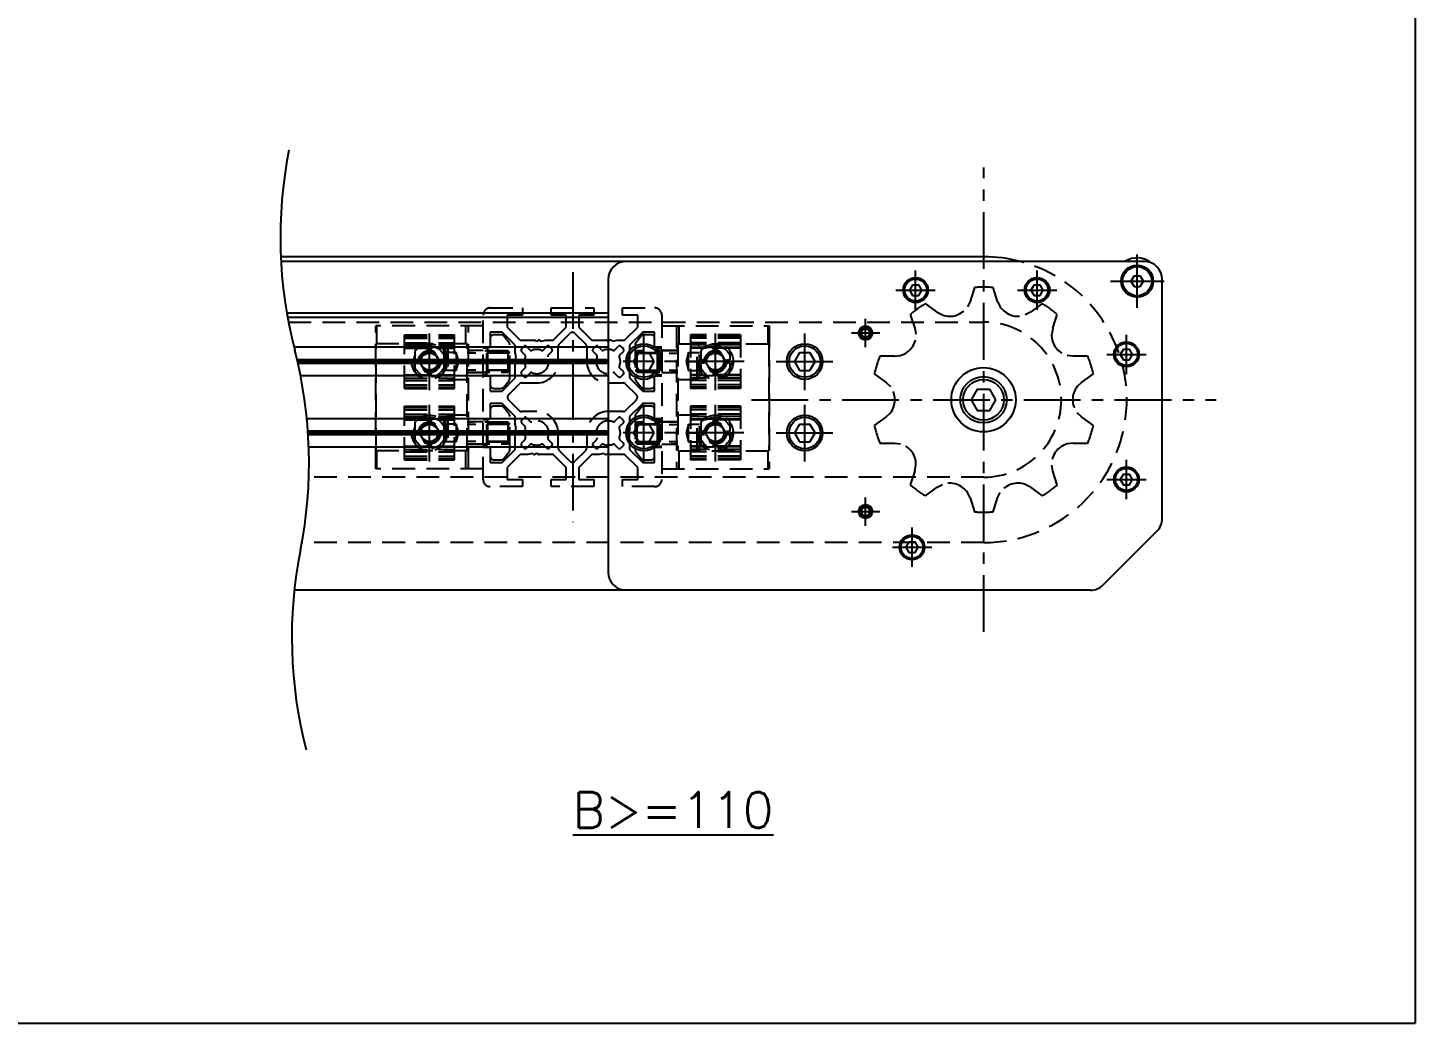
# Model space of a CAD drawing. Extents: x 0 to 4374, y -8 to 1531.
# Drawn here: x 3986 to 4374.2, y 961.9 to 1240.6 of the extents above; entities that cross this region are included whole.
import ezdxf

# ---------------------------------------------------------------- set-up
doc = ezdxf.new("R2010")
doc.units = 0
doc.header["$LTSCALE"] = 0.5
doc.linetypes.add('CENTER', pattern=[50.8, 31.75, -6.35, 6.35, -6.35])
doc.linetypes.add('DASHED', pattern=[19.05, 12.7, -6.35])
for name, color, linetype in [('MSM_CENTER', 1, 'CENTER'), ('MSM_CONTINUOUS', 7, 'CONTINUOUS'), ('MSM_DASHED', 4, 'DASHED'), ('MSM_NARROW', 5, 'CONTINUOUS'), ('MSM_PART_NUMBER', 7, 'CONTINUOUS')]:
    doc.layers.add(name, color=color, linetype=linetype)
doc.styles.get("Standard").update_dxf_attribs({"font": 'txt.shx', "height": 3, "bigfont": 'bigfont.shx'})

msp = doc.modelspace()

# ---------------------------------------------------------------- linework, layer by layer
at = {"layer": 'MSM_CENTER'}
for p, q in [((4253.49, 1071.48), (4253.49, 1201.48)), ((4296.41, 1162.16), (4296.41, 1177.16)), ((4234.41, 1161.66), (4234.41, 1172.66)), ((4268.41, 1161.66), (4268.41, 1172.66)), ((4138.49, 1172.16), (4138.49, 1102.16)), ((4288.91, 1169.66), (4303.91, 1169.66)), ((4228.91, 1167.16), (4239.91, 1167.16)), ((4262.91, 1167.16), (4273.91, 1167.16)), ((4220.41, 1151.21), (4220.41, 1159.11)), ((4098.41, 1139.16), (4098.41, 1155.16)), ((4158.41, 1139.16), (4158.41, 1155.16)), ((4178.41, 1139.16), (4178.41, 1155.16)), ((4203.41, 1139.16), (4203.41, 1155.16)), ((4216.46, 1155.16), (4224.36, 1155.16)), ((4293.41, 1143.66), (4293.41, 1154.66)), ((4287.91, 1149.16), (4298.91, 1149.16)), ((4090.41, 1147.16), (4124.18, 1147.16)), ((4186.41, 1147.16), (4152.63, 1147.16)), ((4195.41, 1147.16), (4211.41, 1147.16)), ((4098.41, 1119.16), (4098.41, 1135.16)), ((4158.41, 1119.16), (4158.41, 1135.16)), ((4178.41, 1119.16), (4178.41, 1135.16)), ((4188.49, 1136.48), (4318.49, 1136.48)), ((4203.41, 1119.16), (4203.41, 1135.16)), ((4090.44, 1127.16), (4124.21, 1127.16)), ((4186.38, 1127.16), (4152.6, 1127.16)), ((4195.41, 1127.16), (4211.41, 1127.16)), ((4293.41, 1108.66), (4293.41, 1119.66)), ((4287.91, 1114.16), (4298.91, 1114.16)), ((4220.41, 1101.21), (4220.41, 1109.11)), ((4216.46, 1105.16), (4224.36, 1105.16)), ((4233.41, 1089.66), (4233.41, 1100.66)), ((4227.91, 1095.16), (4238.91, 1095.16))]:
    msp.add_line(p, q, dxfattribs=at)
at = {"layer": 'MSM_CONTINUOUS'}
for p, q in [((4253.49, 1176.46), (4056.81, 1176.46)), ((4298.41, 1175.16), (4056.87, 1175.16)), ((4148.41, 1170.16), (4148.41, 1088.16)), ((4233.54, 1168.66), (4232.67, 1167.16)), ((4233.54, 1168.66), (4235.27, 1168.66)), ((4236.14, 1167.16), (4235.27, 1168.66)), ((4267.54, 1168.66), (4266.67, 1167.16)), ((4267.54, 1168.66), (4269.27, 1168.66)), ((4270.14, 1167.16), (4269.27, 1168.66)), ((4295.54, 1171.16), (4294.67, 1169.66)), ((4294.67, 1169.66), (4295.54, 1168.16)), ((4295.54, 1171.16), (4297.27, 1171.16)), ((4298.14, 1169.66), (4297.27, 1171.16)), ((4297.27, 1168.16), (4298.14, 1169.66)), ((4303.41, 1103.23), (4303.41, 1170.16)), ((4232.67, 1167.16), (4233.54, 1165.66)), ((4233.54, 1165.66), (4235.27, 1165.66)), ((4235.27, 1165.66), (4236.14, 1167.16)), ((4266.67, 1167.16), (4267.54, 1165.66)), ((4267.54, 1165.66), (4269.27, 1165.66)), ((4269.27, 1165.66), (4270.14, 1167.16)), ((4295.54, 1168.16), (4297.27, 1168.16)), ((4148.41, 1160.66), (4058.49, 1160.66)), ((4148.41, 1159.46), (4058.7, 1159.46)), ((4148.41, 1151.16), (4060.5, 1151.16)), ((4156.96, 1149.66), (4155.52, 1147.16)), ((4156.96, 1149.66), (4159.85, 1149.66)), ((4161.29, 1147.16), (4159.85, 1149.66)), ((4201.96, 1149.66), (4200.52, 1147.16)), ((4201.96, 1149.66), (4204.85, 1149.66)), ((4206.29, 1147.16), (4204.85, 1149.66)), ((4292.54, 1150.66), (4291.67, 1149.16)), ((4291.67, 1149.16), (4292.54, 1147.66)), ((4292.54, 1150.66), (4294.27, 1150.66)), ((4295.14, 1149.16), (4294.27, 1150.66)), ((4294.27, 1147.66), (4295.14, 1149.16)), ((4148.41, 1147.68), (4061.36, 1147.68)), ((4148.41, 1147.16), (4061.48, 1147.16)), ((4148.41, 1146.64), (4061.6, 1146.64)), ((4155.52, 1147.16), (4156.96, 1144.66)), ((4159.85, 1144.66), (4161.29, 1147.16)), ((4200.52, 1147.16), (4201.96, 1144.66)), ((4204.85, 1144.66), (4206.29, 1147.16)), ((4292.54, 1147.66), (4294.27, 1147.66)), ((4148.41, 1143.16), (4062.34, 1143.16)), ((4156.96, 1144.66), (4159.85, 1144.66)), ((4201.96, 1144.66), (4204.85, 1144.66)), ((4251.67, 1139.46), (4249.94, 1136.46)), ((4251.67, 1139.46), (4255.14, 1139.46)), ((4256.87, 1136.46), (4255.14, 1139.46)), ((4249.94, 1136.46), (4251.67, 1133.46)), ((4255.14, 1133.46), (4256.87, 1136.46)), ((4148.41, 1131.16), (4064.1, 1131.16)), ((4156.96, 1129.66), (4155.52, 1127.16)), ((4156.96, 1129.66), (4159.85, 1129.66)), ((4161.29, 1127.16), (4159.85, 1129.66)), ((4201.96, 1129.66), (4200.52, 1127.16)), ((4201.96, 1129.66), (4204.85, 1129.66)), ((4206.29, 1127.16), (4204.85, 1129.66)), ((4251.67, 1133.46), (4255.14, 1133.46)), ((4148.41, 1127.68), (4064.39, 1127.68)), ((4148.41, 1127.16), (4064.43, 1127.16)), ((4148.41, 1126.64), (4064.46, 1126.64)), ((4155.52, 1127.16), (4156.96, 1124.66)), ((4159.85, 1124.66), (4161.29, 1127.16)), ((4200.52, 1127.16), (4201.96, 1124.66)), ((4204.85, 1124.66), (4206.29, 1127.16)), ((4148.41, 1123.16), (4064.63, 1123.16)), ((4156.96, 1124.66), (4159.85, 1124.66)), ((4201.96, 1124.66), (4204.85, 1124.66)), ((4292.54, 1115.66), (4291.67, 1114.16)), ((4291.67, 1114.16), (4292.54, 1112.66)), ((4292.54, 1115.66), (4294.27, 1115.66)), ((4295.14, 1114.16), (4294.27, 1115.66)), ((4294.27, 1112.66), (4295.14, 1114.16)), ((4292.54, 1112.66), (4294.27, 1112.66)), ((4286.87, 1084.62), (4301.94, 1099.69)), ((4232.54, 1096.66), (4231.67, 1095.16)), ((4231.67, 1095.16), (4232.54, 1093.66)), ((4232.54, 1096.66), (4234.27, 1096.66)), ((4235.14, 1095.16), (4234.27, 1096.66)), ((4234.27, 1093.66), (4235.14, 1095.16)), ((4232.54, 1093.66), (4234.27, 1093.66)), ((4283.34, 1083.16), (4060.6, 1083.16))]:
    msp.add_line(p, q, dxfattribs=at)
for centre, radius in [((4296.41, 1169.66), 4.5), ((4296.41, 1169.66), 4.07), ((4234.41, 1167.16), 3.5), ((4234.41, 1167.16), 3.1), ((4268.41, 1167.16), 3.5), ((4268.41, 1167.16), 3.1), ((4220.41, 1155.16), 1.95), ((4220.41, 1155.16), 1.55), ((4220.41, 1155.16), 1.2), ((4158.41, 1147.16), 5), ((4158.41, 1147.16), 4.4), ((4203.41, 1147.16), 5), ((4203.41, 1147.16), 4.4), ((4293.41, 1149.16), 3.5), ((4293.41, 1149.16), 3.1), ((4253.41, 1136.46), 9), ((4253.41, 1136.46), 6.5), ((4253.41, 1136.46), 5.7), ((4158.41, 1127.16), 5), ((4158.41, 1127.16), 4.4), ((4203.41, 1127.16), 5), ((4203.41, 1127.16), 4.4), ((4293.41, 1114.16), 3.5), ((4293.41, 1114.16), 3.1), ((4220.41, 1105.16), 1.95), ((4220.41, 1105.16), 1.55), ((4220.41, 1105.16), 1.2), ((4233.41, 1095.16), 3.5), ((4233.41, 1095.16), 3.1)]:
    msp.add_circle(centre, radius, dxfattribs=at)
for centre, radius, start, end in [((4253.75, 1137.8), 38.66, 75.0662, 90.3827), ((4153.41, 1170.16), 5, 90, 180), ((4296.41, 1169.66), 6.5, 50.6923, 122.2042), ((4298.41, 1170.16), 5, 0, 90), ((4298.41, 1103.23), 5, 315, 0), ((4153.41, 1088.16), 5, 180, 270), ((4283.34, 1088.16), 5, 270, 315)]:
    msp.add_arc(centre, radius, start, end, dxfattribs=at)
at = {"layer": 'MSM_DASHED'}
for p, q in [((4250.88, 1167.88), (4249.65, 1164)), ((4257.34, 1164), (4256.11, 1167.88)), ((4115.41, 1162.16), (4124.41, 1162.16)), ((4124.41, 1162.16), (4124.41, 1160.16)), ((4132.41, 1162.16), (4144.41, 1162.16)), ((4132.41, 1160.16), (4132.41, 1162.16)), ((4144.41, 1162.16), (4144.41, 1160.16)), ((4152.41, 1162.16), (4161.41, 1162.16)), ((4152.41, 1160.16), (4152.41, 1162.16)), ((4240.43, 1161), (4237.16, 1163.42)), ((4240.43, 1161), (4241.91, 1160.21)), ((4249.65, 1164), (4248.92, 1162.49)), ((4257.34, 1164), (4258.07, 1162.49)), ((4266.56, 1161), (4265.08, 1160.21)), ((4269.83, 1163.42), (4266.56, 1161)), ((4058.94, 1158.18), (4253.49, 1158.18)), ((4113.41, 1157.16), (4083.41, 1157.16)), ((4083.41, 1117.16), (4083.41, 1157.16)), ((4083.7, 1152.16), (4083.7, 1157.16)), ((4108.61, 1152.16), (4108.61, 1157.16)), ((4109.32, 1117.16), (4109.32, 1157.16)), ((4113.41, 1114.16), (4113.41, 1160.16)), ((4120.16, 1160.16), (4120.16, 1156.82)), ((4124.41, 1160.16), (4120.16, 1160.16)), ((4120.16, 1156.82), (4123.82, 1153.16)), ((4136.66, 1160.16), (4132.41, 1160.16)), ((4132.99, 1153.16), (4136.66, 1156.82)), ((4136.66, 1156.82), (4136.66, 1160.16)), ((4144.41, 1160.16), (4140.16, 1160.16)), ((4140.16, 1160.16), (4140.16, 1156.82)), ((4140.16, 1156.82), (4143.82, 1153.16)), ((4156.66, 1160.16), (4152.41, 1160.16)), ((4152.99, 1153.16), (4156.66, 1156.82)), ((4156.66, 1156.82), (4156.66, 1160.16)), ((4163.41, 1160.16), (4163.41, 1114.16)), ((4163.41, 1157.16), (4193.41, 1157.16)), ((4167.49, 1157.16), (4167.49, 1117.16)), ((4168.2, 1157.16), (4168.2, 1152.16)), ((4193.11, 1157.16), (4193.11, 1152.16)), ((4193.41, 1157.16), (4193.41, 1117.16)), ((4232.93, 1160.34), (4234.21, 1156.48)), ((4272.78, 1156.48), (4274.06, 1160.34)), ((4091.41, 1154.66), (4105.41, 1154.66)), ((4091.41, 1139.66), (4091.41, 1154.66)), ((4091.41, 1154.28), (4105.41, 1154.28)), ((4091.41, 1153.66), (4105.41, 1153.66)), ((4105.41, 1139.66), (4105.41, 1154.66)), ((4115.41, 1155.41), (4115.41, 1151.06)), ((4118.74, 1155.41), (4115.41, 1155.41)), ((4118.43, 1154.66), (4116.41, 1154.66)), ((4122.41, 1151.74), (4118.74, 1155.41)), ((4120.69, 1152.43), (4119.21, 1154.28)), ((4123.82, 1153.16), (4127.75, 1153.16)), ((4128, 1153.09), (4128.41, 1152.86)), ((4128.41, 1152.86), (4128.81, 1153.09)), ((4129.31, 1153.09), (4129.63, 1152.91)), ((4129.63, 1152.91), (4130.91, 1153.16)), ((4130.91, 1153.16), (4132.99, 1153.16)), ((4134.7, 1152.03), (4137.7, 1155.03)), ((4139.11, 1155.03), (4142.11, 1152.03)), ((4143.82, 1153.16), (4147.75, 1153.16)), ((4148, 1153.09), (4148.41, 1152.86)), ((4148.41, 1152.86), (4148.81, 1153.09)), ((4149.31, 1153.09), (4149.63, 1152.91)), ((4149.63, 1152.91), (4150.91, 1153.16)), ((4150.91, 1153.16), (4152.99, 1153.16)), ((4158.07, 1155.41), (4154.41, 1151.74)), ((4157.61, 1154.28), (4156.13, 1152.43)), ((4161.41, 1155.41), (4158.07, 1155.41)), ((4160.41, 1154.66), (4158.39, 1154.66)), ((4161.41, 1151.06), (4161.41, 1155.41)), ((4185.41, 1154.66), (4171.41, 1154.66)), ((4171.41, 1154.66), (4171.41, 1139.66)), ((4185.41, 1154.28), (4171.41, 1154.28)), ((4185.41, 1153.66), (4171.41, 1153.66)), ((4185.41, 1154.66), (4185.41, 1139.66)), ((4234.21, 1156.48), (4234.51, 1154.83)), ((4272.78, 1156.48), (4272.48, 1154.83)), ((4108.91, 1152.16), (4083.5, 1152.16)), ((4083.5, 1122.16), (4083.5, 1152.16)), ((4091.41, 1152.43), (4105.41, 1152.43)), ((4091.41, 1151.81), (4105.41, 1151.81)), ((4091.41, 1151.06), (4105.41, 1151.06)), ((4091.41, 1150.86), (4105.41, 1150.86)), ((4094.41, 1147.66), (4094.41, 1150.16)), ((4095.41, 1151.16), (4097.91, 1151.16)), ((4096.96, 1149.66), (4095.52, 1147.16)), ((4099.85, 1149.66), (4096.96, 1149.66)), ((4097.91, 1150.22), (4097.91, 1151.16)), ((4098.91, 1151.16), (4101.41, 1151.16)), ((4098.91, 1151.16), (4098.91, 1150.22)), ((4101.29, 1147.16), (4099.85, 1149.66)), ((4102.41, 1150.16), (4102.41, 1147.66)), ((4103.51, 1152.16), (4102.91, 1151.56)), ((4102.91, 1151.56), (4102.91, 1142.76)), ((4105.91, 1149.66), (4102.91, 1149.66)), ((4103.51, 1152.16), (4103.51, 1142.16)), ((4105.91, 1149.66), (4105.91, 1144.66)), ((4106.58, 1147.16), (4105.91, 1149.66)), ((4108.91, 1122.16), (4108.91, 1152.16)), ((4113.41, 1150.26), (4108.91, 1150.26)), ((4120.29, 1150.16), (4108.91, 1150.16)), ((4120.91, 1149.54), (4108.91, 1149.54)), ((4115.41, 1151.16), (4113.41, 1151.16)), ((4114.41, 1150.86), (4113.41, 1150.86)), ((4114.41, 1143.16), (4114.41, 1151.16)), ((4114.61, 1150.86), (4114.61, 1143.46)), ((4120.91, 1149.61), (4114.61, 1149.61)), ((4115.41, 1151.06), (4114.81, 1151.06)), ((4120.91, 1149.54), (4120.29, 1150.16)), ((4120.29, 1150.16), (4120.29, 1144.16)), ((4120.91, 1142.51), (4120.91, 1151.81)), ((4122.41, 1149.66), (4122.41, 1151.74)), ((4122.66, 1148.38), (4122.41, 1149.66)), ((4124.16, 1150.69), (4124.87, 1151.4)), ((4125.2, 1148.95), (4124.16, 1149.98)), ((4125.58, 1151.4), (4126.62, 1150.36)), ((4130.2, 1150.36), (4131.24, 1151.4)), ((4132.65, 1149.98), (4131.61, 1148.95)), ((4131.94, 1151.4), (4132.65, 1150.69)), ((4134.41, 1147.16), (4134.41, 1151.33)), ((4142.41, 1151.33), (4142.41, 1147.16)), ((4144.16, 1150.69), (4144.87, 1151.4)), ((4145.2, 1148.95), (4144.16, 1149.98)), ((4145.58, 1151.4), (4146.62, 1150.36)), ((4150.2, 1150.36), (4151.24, 1151.4)), ((4152.65, 1149.98), (4151.61, 1148.95)), ((4151.94, 1151.4), (4152.65, 1150.69)), ((4154.41, 1151.74), (4154.41, 1147.81)), ((4155.91, 1151.81), (4155.91, 1142.51)), ((4156.52, 1150.16), (4155.91, 1149.54)), ((4162.21, 1149.61), (4155.91, 1149.61)), ((4155.91, 1149.54), (4167.91, 1149.54)), ((4167.91, 1150.16), (4156.52, 1150.16)), ((4156.52, 1144.16), (4156.52, 1150.16)), ((4163.41, 1151.16), (4161.41, 1151.16)), ((4162.01, 1151.06), (4161.41, 1151.06)), ((4162.21, 1143.46), (4162.21, 1150.86)), ((4162.41, 1151.16), (4162.41, 1143.16)), ((4162.41, 1150.86), (4163.41, 1150.86)), ((4167.91, 1150.26), (4163.41, 1150.26)), ((4167.91, 1152.16), (4167.91, 1122.16)), ((4167.91, 1152.16), (4193.32, 1152.16)), ((4170.91, 1149.66), (4170.24, 1147.16)), ((4170.91, 1149.66), (4173.91, 1149.66)), ((4170.91, 1144.66), (4170.91, 1149.66)), ((4185.41, 1152.43), (4171.41, 1152.43)), ((4185.41, 1151.81), (4171.41, 1151.81)), ((4185.41, 1151.06), (4171.41, 1151.06)), ((4185.41, 1150.86), (4171.41, 1150.86)), ((4173.91, 1151.56), (4173.31, 1152.16)), ((4173.31, 1142.16), (4173.31, 1152.16)), ((4173.91, 1142.76), (4173.91, 1151.56)), ((4174.41, 1147.66), (4174.41, 1150.16)), ((4175.41, 1151.16), (4177.91, 1151.16)), ((4176.96, 1149.66), (4175.52, 1147.16)), ((4179.85, 1149.66), (4176.96, 1149.66)), ((4177.91, 1150.22), (4177.91, 1151.16)), ((4178.91, 1151.16), (4181.41, 1151.16)), ((4178.91, 1151.16), (4178.91, 1150.22)), ((4181.29, 1147.16), (4179.85, 1149.66)), ((4182.41, 1150.16), (4182.41, 1147.66)), ((4193.32, 1152.16), (4193.32, 1122.16)), ((4094.41, 1147.66), (4095.35, 1147.66)), ((4095.35, 1146.66), (4094.41, 1146.66)), ((4094.41, 1144.16), (4094.41, 1146.66)), ((4095.52, 1147.16), (4096.96, 1144.66)), ((4099.85, 1144.66), (4101.29, 1147.16)), ((4101.47, 1147.66), (4102.41, 1147.66)), ((4102.41, 1146.66), (4101.47, 1146.66)), ((4102.41, 1146.66), (4102.41, 1144.16)), ((4105.91, 1147.16), (4102.91, 1147.16)), ((4105.91, 1144.66), (4106.58, 1147.16)), ((4122.41, 1142.57), (4122.41, 1146.5)), ((4122.47, 1148.06), (4122.66, 1148.38)), ((4122.71, 1147.16), (4122.47, 1147.56)), ((4122.47, 1146.75), (4122.71, 1147.16)), ((4124.16, 1144.33), (4125.2, 1145.37)), ((4151.61, 1145.37), (4152.65, 1144.33)), ((4154.34, 1147.56), (4154.11, 1147.16)), ((4154.11, 1147.16), (4154.34, 1146.75)), ((4154.34, 1146.25), (4154.16, 1145.94)), ((4154.16, 1145.94), (4154.41, 1144.66)), ((4170.24, 1147.16), (4170.91, 1144.66)), ((4170.91, 1147.16), (4173.91, 1147.16)), ((4174.41, 1147.66), (4175.35, 1147.66)), ((4175.35, 1146.66), (4174.41, 1146.66)), ((4174.41, 1144.16), (4174.41, 1146.66)), ((4175.52, 1147.16), (4176.96, 1144.66)), ((4179.85, 1144.66), (4181.29, 1147.16)), ((4181.47, 1147.66), (4182.41, 1147.66)), ((4182.41, 1146.66), (4181.47, 1146.66)), ((4182.41, 1146.66), (4182.41, 1144.16)), ((4228.51, 1148.64), (4224.45, 1148.67)), ((4228.51, 1148.64), (4230.18, 1148.87)), ((4278.47, 1148.64), (4276.81, 1148.87)), ((4282.54, 1148.67), (4278.47, 1148.64)), ((4091.41, 1143.46), (4105.41, 1143.46)), ((4091.41, 1143.26), (4105.41, 1143.26)), ((4091.41, 1142.51), (4105.41, 1142.51)), ((4091.41, 1141.88), (4105.41, 1141.88)), ((4097.91, 1143.16), (4095.41, 1143.16)), ((4096.96, 1144.66), (4099.85, 1144.66)), ((4097.91, 1143.16), (4097.91, 1144.1)), ((4098.91, 1144.1), (4098.91, 1143.16)), ((4101.41, 1143.16), (4098.91, 1143.16)), ((4105.91, 1144.66), (4102.91, 1144.66)), ((4102.91, 1142.76), (4103.51, 1142.16)), ((4103.51, 1142.16), (4108.91, 1142.16)), ((4120.91, 1144.77), (4108.91, 1144.77)), ((4108.91, 1144.16), (4120.29, 1144.16)), ((4108.91, 1144.06), (4113.41, 1144.06)), ((4114.41, 1143.46), (4113.41, 1143.46)), ((4113.41, 1143.16), (4115.41, 1143.16)), ((4114.61, 1144.7), (4120.91, 1144.7)), ((4114.81, 1143.26), (4115.41, 1143.26)), ((4115.41, 1143.26), (4115.41, 1138.91)), ((4118.74, 1138.91), (4122.41, 1142.57)), ((4119.21, 1140.03), (4120.69, 1141.88)), ((4120.29, 1144.16), (4120.91, 1144.77)), ((4124.87, 1142.91), (4124.16, 1143.62)), ((4126.62, 1143.95), (4125.58, 1142.91)), ((4151.24, 1142.91), (4150.2, 1143.95)), ((4152.65, 1143.62), (4151.94, 1142.91)), ((4154.41, 1144.66), (4154.41, 1142.57)), ((4154.41, 1142.57), (4158.07, 1138.91)), ((4155.91, 1144.77), (4167.91, 1144.77)), ((4155.91, 1144.77), (4156.52, 1144.16)), ((4155.91, 1144.7), (4162.21, 1144.7)), ((4156.13, 1141.88), (4157.61, 1140.03)), ((4156.52, 1144.16), (4167.91, 1144.16)), ((4161.41, 1143.26), (4162.01, 1143.26)), ((4161.41, 1138.91), (4161.41, 1143.26)), ((4161.41, 1143.16), (4163.41, 1143.16)), ((4162.41, 1143.46), (4163.41, 1143.46)), ((4163.41, 1144.06), (4167.91, 1144.06)), ((4167.91, 1142.16), (4173.31, 1142.16)), ((4170.91, 1144.66), (4173.91, 1144.66)), ((4185.41, 1143.46), (4171.41, 1143.46)), ((4185.41, 1143.26), (4171.41, 1143.26)), ((4185.41, 1142.51), (4171.41, 1142.51)), ((4185.41, 1141.88), (4171.41, 1141.88)), ((4173.31, 1142.16), (4173.91, 1142.76)), ((4177.91, 1143.16), (4175.41, 1143.16)), ((4176.96, 1144.66), (4179.85, 1144.66)), ((4177.91, 1143.16), (4177.91, 1144.1)), ((4178.91, 1144.1), (4178.91, 1143.16)), ((4181.41, 1143.16), (4178.91, 1143.16)), ((4222.83, 1143.7), (4226.14, 1141.33)), ((4226.14, 1141.33), (4227.35, 1140.17)), ((4280.85, 1141.33), (4279.63, 1140.17)), ((4280.85, 1141.33), (4284.16, 1143.7)), ((4091.41, 1140.66), (4105.41, 1140.66)), ((4091.41, 1140.03), (4105.41, 1140.03)), ((4091.41, 1139.66), (4105.41, 1139.66)), ((4115.41, 1138.91), (4118.74, 1138.91)), ((4116.41, 1139.66), (4118.43, 1139.66)), ((4120.53, 1137.86), (4123.53, 1140.86)), ((4124.24, 1141.16), (4128.41, 1141.16)), ((4148.41, 1141.16), (4152.58, 1141.16)), ((4153.29, 1140.86), (4156.29, 1137.86)), ((4158.07, 1138.91), (4161.41, 1138.91)), ((4158.39, 1139.66), (4160.41, 1139.66)), ((4185.41, 1140.66), (4171.41, 1140.66)), ((4185.41, 1140.03), (4171.41, 1140.03)), ((4185.41, 1139.66), (4171.41, 1139.66)), ((4091.41, 1134.66), (4105.41, 1134.66)), ((4091.41, 1119.66), (4091.41, 1134.66)), ((4091.41, 1134.28), (4105.41, 1134.28)), ((4091.41, 1133.66), (4105.41, 1133.66)), ((4105.41, 1119.66), (4105.41, 1134.66)), ((4115.41, 1135.41), (4115.41, 1131.06)), ((4118.74, 1135.41), (4115.41, 1135.41)), ((4118.43, 1134.66), (4116.41, 1134.66)), ((4122.41, 1131.74), (4118.74, 1135.41)), ((4120.69, 1132.43), (4119.21, 1134.28)), ((4123.53, 1133.45), (4120.53, 1136.45)), ((4156.29, 1136.45), (4153.29, 1133.45)), ((4158.07, 1135.41), (4154.41, 1131.74)), ((4157.61, 1134.28), (4156.13, 1132.43)), ((4161.41, 1135.41), (4158.07, 1135.41)), ((4160.41, 1134.66), (4158.39, 1134.66)), ((4161.41, 1131.06), (4161.41, 1135.41)), ((4185.41, 1134.66), (4171.41, 1134.66)), ((4171.41, 1134.66), (4171.41, 1119.66)), ((4185.41, 1134.28), (4171.41, 1134.28)), ((4185.41, 1133.66), (4171.41, 1133.66)), ((4185.41, 1134.66), (4185.41, 1119.66)), ((4091.41, 1132.43), (4105.41, 1132.43)), ((4091.41, 1131.81), (4105.41, 1131.81)), ((4091.41, 1131.06), (4105.41, 1131.06)), ((4091.41, 1130.86), (4105.41, 1130.86)), ((4094.41, 1127.66), (4094.41, 1130.16)), ((4095.41, 1131.16), (4097.91, 1131.16)), ((4096.96, 1129.66), (4095.52, 1127.16)), ((4099.85, 1129.66), (4096.96, 1129.66)), ((4097.91, 1130.22), (4097.91, 1131.16)), ((4098.91, 1131.16), (4101.41, 1131.16)), ((4098.91, 1131.16), (4098.91, 1130.22)), ((4101.29, 1127.16), (4099.85, 1129.66)), ((4102.41, 1130.16), (4102.41, 1127.66)), ((4103.51, 1132.16), (4102.91, 1131.56)), ((4102.91, 1131.56), (4102.91, 1122.76)), ((4105.91, 1129.66), (4102.91, 1129.66)), ((4108.91, 1132.16), (4103.51, 1132.16)), ((4103.51, 1132.16), (4103.51, 1122.16)), ((4105.91, 1129.66), (4105.91, 1124.66)), ((4106.58, 1127.16), (4105.91, 1129.66)), ((4113.41, 1130.26), (4108.91, 1130.26)), ((4120.29, 1130.16), (4108.91, 1130.16)), ((4115.41, 1131.16), (4113.41, 1131.16)), ((4114.41, 1130.86), (4113.41, 1130.86)), ((4114.41, 1123.16), (4114.41, 1131.16)), ((4114.61, 1130.86), (4114.61, 1123.46)), ((4120.91, 1129.61), (4114.61, 1129.61)), ((4115.41, 1131.06), (4114.81, 1131.06)), ((4120.91, 1129.54), (4120.29, 1130.16)), ((4120.29, 1130.16), (4120.29, 1124.16)), ((4120.91, 1122.51), (4120.91, 1131.81)), ((4122.41, 1129.66), (4122.41, 1131.74)), ((4122.66, 1128.38), (4122.41, 1129.66)), ((4124.16, 1130.69), (4124.87, 1131.4)), ((4125.2, 1128.95), (4124.16, 1129.98)), ((4128.41, 1133.16), (4124.24, 1133.16)), ((4125.58, 1131.4), (4126.62, 1130.36)), ((4152.58, 1133.16), (4148.41, 1133.16)), ((4150.2, 1130.36), (4151.24, 1131.4)), ((4152.65, 1129.98), (4151.61, 1128.95)), ((4151.94, 1131.4), (4152.65, 1130.69)), ((4154.41, 1131.74), (4154.41, 1127.81)), ((4155.91, 1131.81), (4155.91, 1122.51)), ((4156.52, 1130.16), (4155.91, 1129.54)), ((4162.21, 1129.61), (4155.91, 1129.61)), ((4167.91, 1130.16), (4156.52, 1130.16)), ((4156.52, 1124.16), (4156.52, 1130.16)), ((4163.41, 1131.16), (4161.41, 1131.16)), ((4162.01, 1131.06), (4161.41, 1131.06)), ((4162.21, 1123.46), (4162.21, 1130.86)), ((4162.41, 1131.16), (4162.41, 1123.16)), ((4162.41, 1130.86), (4163.41, 1130.86)), ((4167.91, 1130.26), (4163.41, 1130.26)), ((4173.31, 1132.16), (4167.91, 1132.16)), ((4170.91, 1129.66), (4170.24, 1127.16)), ((4170.91, 1129.66), (4173.91, 1129.66)), ((4170.91, 1124.66), (4170.91, 1129.66)), ((4185.41, 1132.43), (4171.41, 1132.43)), ((4185.41, 1131.81), (4171.41, 1131.81)), ((4185.41, 1131.06), (4171.41, 1131.06)), ((4185.41, 1130.86), (4171.41, 1130.86)), ((4173.91, 1131.56), (4173.31, 1132.16)), ((4173.31, 1122.16), (4173.31, 1132.16)), ((4173.91, 1122.76), (4173.91, 1131.56)), ((4174.41, 1127.66), (4174.41, 1130.16)), ((4175.41, 1131.16), (4177.91, 1131.16)), ((4176.96, 1129.66), (4175.52, 1127.16)), ((4179.85, 1129.66), (4176.96, 1129.66)), ((4177.91, 1130.22), (4177.91, 1131.16)), ((4178.91, 1131.16), (4181.41, 1131.16)), ((4178.91, 1131.16), (4178.91, 1130.22)), ((4181.29, 1127.16), (4179.85, 1129.66)), ((4182.41, 1130.16), (4182.41, 1127.66)), ((4226.14, 1131.64), (4222.83, 1129.27)), ((4226.14, 1131.64), (4227.35, 1132.8)), ((4280.85, 1131.64), (4279.63, 1132.8)), ((4284.16, 1129.27), (4280.85, 1131.64)), ((4094.41, 1127.66), (4095.35, 1127.66)), ((4095.35, 1126.66), (4094.41, 1126.66)), ((4094.41, 1124.16), (4094.41, 1126.66)), ((4095.52, 1127.16), (4096.96, 1124.66)), ((4099.85, 1124.66), (4101.29, 1127.16)), ((4101.47, 1127.66), (4102.41, 1127.66)), ((4102.41, 1126.66), (4101.47, 1126.66)), ((4102.41, 1126.66), (4102.41, 1124.16)), ((4105.91, 1127.16), (4102.91, 1127.16)), ((4105.91, 1124.66), (4106.58, 1127.16)), ((4120.91, 1129.54), (4108.91, 1129.54)), ((4122.41, 1122.57), (4122.41, 1126.5)), ((4122.47, 1128.06), (4122.66, 1128.38)), ((4122.71, 1127.16), (4122.47, 1127.56)), ((4122.47, 1126.75), (4122.71, 1127.16)), ((4134.41, 1122.98), (4134.41, 1127.16)), ((4142.41, 1127.16), (4142.41, 1122.98)), ((4154.34, 1127.56), (4154.11, 1127.16)), ((4154.11, 1127.16), (4154.34, 1126.75)), ((4154.34, 1126.25), (4154.16, 1125.94)), ((4154.16, 1125.94), (4154.41, 1124.66)), ((4155.91, 1129.54), (4167.91, 1129.54)), ((4170.24, 1127.16), (4170.91, 1124.66)), ((4170.91, 1127.16), (4173.91, 1127.16)), ((4174.41, 1127.66), (4175.35, 1127.66)), ((4175.35, 1126.66), (4174.41, 1126.66)), ((4174.41, 1124.16), (4174.41, 1126.66)), ((4175.52, 1127.16), (4176.96, 1124.66)), ((4179.85, 1124.66), (4181.29, 1127.16)), ((4181.47, 1127.66), (4182.41, 1127.66)), ((4182.41, 1126.66), (4181.47, 1126.66)), ((4182.41, 1126.66), (4182.41, 1124.16)), ((4108.91, 1122.16), (4083.5, 1122.16)), ((4083.7, 1117.16), (4083.7, 1122.16)), ((4091.41, 1123.46), (4105.41, 1123.46)), ((4091.41, 1123.26), (4105.41, 1123.26)), ((4091.41, 1122.51), (4105.41, 1122.51)), ((4091.41, 1121.88), (4105.41, 1121.88)), ((4097.91, 1123.16), (4095.41, 1123.16)), ((4096.96, 1124.66), (4099.85, 1124.66)), ((4097.91, 1123.16), (4097.91, 1124.1)), ((4098.91, 1124.1), (4098.91, 1123.16)), ((4101.41, 1123.16), (4098.91, 1123.16)), ((4105.91, 1124.66), (4102.91, 1124.66)), ((4102.91, 1122.76), (4103.51, 1122.16)), ((4108.61, 1117.16), (4108.61, 1122.16)), ((4120.91, 1124.77), (4108.91, 1124.77)), ((4108.91, 1124.16), (4120.29, 1124.16)), ((4108.91, 1124.06), (4113.41, 1124.06)), ((4114.41, 1123.46), (4113.41, 1123.46)), ((4113.41, 1123.16), (4115.41, 1123.16)), ((4114.61, 1124.7), (4120.91, 1124.7)), ((4114.81, 1123.26), (4115.41, 1123.26)), ((4115.41, 1123.26), (4115.41, 1118.91)), ((4118.74, 1118.91), (4122.41, 1122.57)), ((4119.21, 1120.03), (4120.69, 1121.88)), ((4120.29, 1124.16), (4120.91, 1124.77)), ((4124.16, 1124.33), (4125.2, 1125.37)), ((4124.87, 1122.91), (4124.16, 1123.62)), ((4126.62, 1123.95), (4125.58, 1122.91)), ((4131.24, 1122.91), (4130.2, 1123.95)), ((4131.61, 1125.37), (4132.65, 1124.33)), ((4132.65, 1123.62), (4131.94, 1122.91)), ((4137.7, 1119.28), (4134.7, 1122.28)), ((4142.11, 1122.28), (4139.11, 1119.28)), ((4144.16, 1124.33), (4145.2, 1125.37)), ((4144.87, 1122.91), (4144.16, 1123.62)), ((4146.62, 1123.95), (4145.58, 1122.91)), ((4151.24, 1122.91), (4150.2, 1123.95)), ((4151.61, 1125.37), (4152.65, 1124.33)), ((4152.65, 1123.62), (4151.94, 1122.91)), ((4154.41, 1124.66), (4154.41, 1122.57)), ((4154.41, 1122.57), (4158.07, 1118.91)), ((4155.91, 1124.77), (4167.91, 1124.77)), ((4155.91, 1124.77), (4156.52, 1124.16)), ((4155.91, 1124.7), (4162.21, 1124.7)), ((4156.13, 1121.88), (4157.61, 1120.03)), ((4156.52, 1124.16), (4167.91, 1124.16)), ((4161.41, 1123.26), (4162.01, 1123.26)), ((4161.41, 1118.91), (4161.41, 1123.26)), ((4161.41, 1123.16), (4163.41, 1123.16)), ((4162.41, 1123.46), (4163.41, 1123.46)), ((4163.41, 1124.06), (4167.91, 1124.06)), ((4167.91, 1122.16), (4193.32, 1122.16)), ((4168.2, 1122.16), (4168.2, 1117.16)), ((4170.91, 1124.66), (4173.91, 1124.66)), ((4185.41, 1123.46), (4171.41, 1123.46)), ((4185.41, 1123.26), (4171.41, 1123.26)), ((4185.41, 1122.51), (4171.41, 1122.51)), ((4185.41, 1121.88), (4171.41, 1121.88)), ((4173.31, 1122.16), (4173.91, 1122.76)), ((4177.91, 1123.16), (4175.41, 1123.16)), ((4176.96, 1124.66), (4179.85, 1124.66)), ((4177.91, 1123.16), (4177.91, 1124.1)), ((4178.91, 1124.1), (4178.91, 1123.16)), ((4181.41, 1123.16), (4178.91, 1123.16)), ((4193.11, 1122.16), (4193.11, 1117.16)), ((4224.45, 1124.3), (4228.51, 1124.33)), ((4228.51, 1124.33), (4230.18, 1124.1)), ((4278.47, 1124.33), (4276.81, 1124.1)), ((4278.47, 1124.33), (4282.54, 1124.3)), ((4091.41, 1120.66), (4105.41, 1120.66)), ((4091.41, 1120.03), (4105.41, 1120.03)), ((4091.41, 1119.66), (4105.41, 1119.66)), ((4115.41, 1118.91), (4118.74, 1118.91)), ((4116.41, 1119.66), (4118.43, 1119.66)), ((4123.82, 1121.16), (4120.16, 1117.49)), ((4125.91, 1121.16), (4123.82, 1121.16)), ((4127.19, 1121.41), (4125.91, 1121.16)), ((4127.5, 1121.22), (4127.19, 1121.41)), ((4128.41, 1121.46), (4128, 1121.22)), ((4128.81, 1121.22), (4128.41, 1121.46)), ((4132.99, 1121.16), (4129.06, 1121.16)), ((4136.66, 1117.49), (4132.99, 1121.16)), ((4143.82, 1121.16), (4140.16, 1117.49)), ((4145.91, 1121.16), (4143.82, 1121.16)), ((4147.19, 1121.41), (4145.91, 1121.16)), ((4147.5, 1121.22), (4147.19, 1121.41)), ((4148.41, 1121.46), (4148, 1121.22)), ((4148.81, 1121.22), (4148.41, 1121.46)), ((4152.99, 1121.16), (4149.06, 1121.16)), ((4156.66, 1117.49), (4152.99, 1121.16)), ((4158.07, 1118.91), (4161.41, 1118.91)), ((4158.39, 1119.66), (4160.41, 1119.66)), ((4185.41, 1120.66), (4171.41, 1120.66)), ((4185.41, 1120.03), (4171.41, 1120.03)), ((4185.41, 1119.66), (4171.41, 1119.66)), ((4234.21, 1116.48), (4234.51, 1118.14)), ((4272.78, 1116.48), (4272.48, 1118.14)), ((4253.49, 1114.78), (4064.64, 1114.78)), ((4113.41, 1117.16), (4083.41, 1117.16)), ((4120.16, 1117.49), (4120.16, 1114.16)), ((4120.16, 1114.16), (4124.41, 1114.16)), ((4124.41, 1114.16), (4124.41, 1112.16)), ((4132.41, 1112.16), (4132.41, 1114.16)), ((4132.41, 1114.16), (4136.66, 1114.16)), ((4136.66, 1114.16), (4136.66, 1117.49)), ((4140.16, 1117.49), (4140.16, 1114.16)), ((4140.16, 1114.16), (4144.41, 1114.16)), ((4144.41, 1114.16), (4144.41, 1112.16)), ((4152.41, 1114.16), (4156.66, 1114.16)), ((4152.41, 1112.16), (4152.41, 1114.16)), ((4156.66, 1114.16), (4156.66, 1117.49)), ((4163.41, 1117.16), (4193.41, 1117.16)), ((4234.21, 1116.48), (4232.93, 1112.63)), ((4274.06, 1112.63), (4272.78, 1116.48)), ((4124.41, 1112.16), (4115.41, 1112.16)), ((4144.41, 1112.16), (4132.41, 1112.16)), ((4161.41, 1112.16), (4152.41, 1112.16)), ((4237.16, 1109.55), (4240.43, 1111.96)), ((4240.43, 1111.96), (4241.91, 1112.76)), ((4249.65, 1108.97), (4248.92, 1110.48)), ((4257.34, 1108.97), (4258.07, 1110.48)), ((4266.56, 1111.96), (4265.08, 1112.76)), ((4266.56, 1111.96), (4269.83, 1109.55)), ((4249.65, 1108.97), (4250.88, 1105.09)), ((4256.11, 1105.09), (4257.34, 1108.97)), ((4253.49, 1096.48), (4062.7, 1096.48))]:
    msp.add_line(p, q, dxfattribs=at)
for centre, radius in [((4098.41, 1147.16), 5), ((4098.41, 1147.16), 4.4), ((4098.41, 1147.16), 3.1), ((4098.41, 1147.16), 3), ((4098.41, 1147.16), 2.5), ((4098.41, 1147.16), 2.46), ((4098.41, 1147.16), 2.39), ((4178.41, 1147.16), 5), ((4178.41, 1147.16), 4.4), ((4178.41, 1147.16), 3.1), ((4178.41, 1147.16), 3), ((4178.41, 1147.16), 2.5), ((4178.41, 1147.16), 2.46), ((4178.41, 1147.16), 2.39), ((4098.41, 1127.16), 5), ((4098.41, 1127.16), 4.4), ((4098.41, 1127.16), 3.1), ((4098.41, 1127.16), 3), ((4098.41, 1127.16), 2.5), ((4098.41, 1127.16), 2.46), ((4178.41, 1127.16), 5), ((4178.41, 1127.16), 4.4), ((4178.41, 1127.16), 3.1), ((4178.41, 1127.16), 3), ((4178.41, 1127.16), 2.5), ((4178.41, 1127.16), 2.46), ((4098.41, 1127.16), 2.39), ((4178.41, 1127.16), 2.39)]:
    msp.add_circle(centre, radius, dxfattribs=at)
for centre, radius, start, end in [((4253.49, 1136.48), 40, 270, 75.1942), ((4253.49, 1136.48), 31.5, 85.2381, 94.7619), ((4115.41, 1160.16), 2, 90, 180), ((4161.41, 1160.16), 2, 0, 90), ((4253.49, 1136.48), 31.5, 121.2381, 130.7619), ((4243.97, 1165.8), 5.96, 249.7979, 326.2021), ((4263.02, 1165.8), 5.96, 213.7979, 290.2021), ((4253.49, 1136.48), 31.5, 49.2381, 58.7619), ((4253.49, 1136.48), 21.7, 270, 90), ((4116.41, 1153.66), 1, 90, 180), ((4118.43, 1153.66), 1, 38.6598, 90), ((4127.75, 1152.66), 0.5, 60, 90), ((4129.06, 1152.66), 0.5, 60, 120), ((4138.41, 1154.33), 1, 45, 135), ((4147.75, 1152.66), 0.5, 60, 90), ((4149.06, 1152.66), 0.5, 60, 120), ((4158.39, 1153.66), 1, 90, 141.3402), ((4160.41, 1153.66), 1, 0, 90), ((4228.56, 1154.6), 5.96, 285.7979, 2.2021), ((4278.43, 1154.6), 5.96, 177.7979, 254.2021), ((4095.41, 1150.16), 1, 90, 180), ((4101.41, 1150.16), 1, 0, 90), ((4114.81, 1150.86), 0.2, 90, 180), ((4119.91, 1151.81), 1, 0, 38.6598), ((4124.52, 1150.34), 0.5, 135, 225), ((4125.22, 1151.05), 0.5, 45, 135), ((4126.9, 1150.64), 0.4, 225, 293.3817), ((4128.41, 1147.16), 3.4, 66.6183, 113.3817), ((4129.91, 1150.64), 0.4, 246.6183, 315), ((4131.59, 1151.05), 0.5, 45, 135), ((4132.3, 1150.34), 0.5, 315, 45), ((4135.41, 1151.33), 1, 135, 180), ((4141.41, 1151.33), 1, 0, 45), ((4144.52, 1150.34), 0.5, 135, 225), ((4145.22, 1151.05), 0.5, 45, 135), ((4146.9, 1150.64), 0.4, 225, 293.3817), ((4148.41, 1147.16), 3.4, 66.6183, 113.3817), ((4149.91, 1150.64), 0.4, 246.6183, 315), ((4151.59, 1151.05), 0.5, 45, 135), ((4152.3, 1150.34), 0.5, 315, 45), ((4156.91, 1151.81), 1, 141.3402, 180), ((4162.01, 1150.86), 0.2, 0, 90), ((4175.41, 1150.16), 1, 90, 180), ((4181.41, 1150.16), 1, 0, 90), ((4122.91, 1147.81), 0.5, 150, 210), ((4122.91, 1146.5), 0.5, 150, 180), ((4128.41, 1147.16), 3.4, 156.6183, 203.3817), ((4124.92, 1148.66), 0.4, 336.6183, 45), ((4124.92, 1145.65), 0.4, 315, 23.3817), ((4128.41, 1147.16), 3.4, 246.6183, 23.3817), ((4128.41, 1147.16), 6, 270, 0), ((4131.89, 1148.66), 0.4, 135, 203.3817), ((4148.41, 1147.16), 6, 180, 270), ((4148.41, 1147.16), 3.4, 156.6183, 293.3817), ((4144.92, 1148.66), 0.4, 336.6183, 45), ((4151.89, 1148.66), 0.4, 135, 203.3817), ((4151.89, 1145.65), 0.4, 156.6183, 225), ((4148.41, 1147.16), 3.4, 336.6183, 23.3817), ((4153.91, 1147.81), 0.5, 330, 0), ((4153.91, 1146.5), 0.5, 330, 30), ((4253.49, 1136.48), 31.5, 157.2381, 166.7619), ((4253.49, 1136.48), 31.5, 13.2381, 22.7619), ((4095.41, 1144.16), 1, 180, 270), ((4101.41, 1144.16), 1, 270, 0), ((4114.81, 1143.46), 0.2, 180, 270), ((4119.91, 1142.51), 1, 321.3402, 0), ((4124.52, 1143.97), 0.5, 135, 225), ((4125.22, 1143.27), 0.5, 225, 315), ((4126.9, 1143.67), 0.4, 66.6183, 135), ((4149.91, 1143.67), 0.4, 45, 113.3817), ((4151.59, 1143.27), 0.5, 225, 315), ((4152.3, 1143.97), 0.5, 315, 45), ((4156.91, 1142.51), 1, 180, 218.6598), ((4162.01, 1143.46), 0.2, 270, 0), ((4175.41, 1144.16), 1, 180, 270), ((4181.41, 1144.16), 1, 270, 0), ((4116.41, 1140.66), 1, 180, 270), ((4118.43, 1140.66), 1, 270, 321.3402), ((4121.24, 1137.16), 1, 135, 225), ((4124.24, 1140.16), 1, 90, 135), ((4152.58, 1140.16), 1, 45, 90), ((4155.58, 1137.16), 1, 315, 45), ((4158.39, 1140.66), 1, 218.6598, 270), ((4160.41, 1140.66), 1, 270, 0), ((4222.67, 1136.48), 5.96, 321.7979, 38.2021), ((4284.32, 1136.48), 5.96, 141.7979, 218.2021), ((4116.41, 1133.66), 1, 90, 180), ((4118.43, 1133.66), 1, 38.6598, 90), ((4158.39, 1133.66), 1, 90, 141.3402), ((4160.41, 1133.66), 1, 0, 90), ((4095.41, 1130.16), 1, 90, 180), ((4101.41, 1130.16), 1, 0, 90), ((4114.81, 1130.86), 0.2, 90, 180), ((4119.91, 1131.81), 1, 0, 38.6598), ((4124.24, 1134.16), 1, 225, 270), ((4124.52, 1130.34), 0.5, 135, 225), ((4125.22, 1131.05), 0.5, 45, 135), ((4126.9, 1130.64), 0.4, 225, 293.3817), ((4128.41, 1127.16), 3.4, 336.6183, 113.3817), ((4128.41, 1127.16), 6, 0, 90), ((4148.41, 1127.16), 6, 90, 180), ((4148.41, 1127.16), 3.4, 66.6183, 203.3817), ((4149.91, 1130.64), 0.4, 246.6183, 315), ((4151.59, 1131.05), 0.5, 45, 135), ((4152.58, 1134.16), 1, 270, 315), ((4152.3, 1130.34), 0.5, 315, 45), ((4156.91, 1131.81), 1, 141.3402, 180), ((4162.01, 1130.86), 0.2, 0, 90), ((4175.41, 1130.16), 1, 90, 180), ((4181.41, 1130.16), 1, 0, 90), ((4122.91, 1127.81), 0.5, 150, 210), ((4122.91, 1126.5), 0.5, 150, 180), ((4128.41, 1127.16), 3.4, 156.6183, 203.3817), ((4124.92, 1128.66), 0.4, 336.6183, 45), ((4124.92, 1125.65), 0.4, 315, 23.3817), ((4131.89, 1125.65), 0.4, 156.6183, 225), ((4144.92, 1125.65), 0.4, 315, 23.3817), ((4151.89, 1128.66), 0.4, 135, 203.3817), ((4151.89, 1125.65), 0.4, 156.6183, 225), ((4148.41, 1127.16), 3.4, 336.6183, 23.3817), ((4153.91, 1127.81), 0.5, 330, 0), ((4153.91, 1126.5), 0.5, 330, 30), ((4253.49, 1136.48), 31.5, 193.2381, 202.7619), ((4253.49, 1136.48), 31.5, 337.2381, 346.7619), ((4095.41, 1124.16), 1, 180, 270), ((4101.41, 1124.16), 1, 270, 0), ((4114.81, 1123.46), 0.2, 180, 270), ((4119.91, 1122.51), 1, 321.3402, 0), ((4124.52, 1123.97), 0.5, 135, 225), ((4125.22, 1123.27), 0.5, 225, 315), ((4126.9, 1123.67), 0.4, 66.6183, 135), ((4128.41, 1127.16), 3.4, 246.6183, 293.3817), ((4129.91, 1123.67), 0.4, 45, 113.3817), ((4131.59, 1123.27), 0.5, 225, 315), ((4132.3, 1123.97), 0.5, 315, 45), ((4135.41, 1122.98), 1, 180, 225), ((4141.41, 1122.98), 1, 315, 0), ((4144.52, 1123.97), 0.5, 135, 225), ((4145.22, 1123.27), 0.5, 225, 315), ((4146.9, 1123.67), 0.4, 66.6183, 135), ((4148.41, 1127.16), 3.4, 246.6183, 293.3817), ((4149.91, 1123.67), 0.4, 45, 113.3817), ((4151.59, 1123.27), 0.5, 225, 315), ((4152.3, 1123.97), 0.5, 315, 45), ((4156.91, 1122.51), 1, 180, 218.6598), ((4162.01, 1123.46), 0.2, 270, 0), ((4175.41, 1124.16), 1, 180, 270), ((4181.41, 1124.16), 1, 270, 0), ((4228.56, 1118.37), 5.96, 357.7979, 74.2021), ((4278.43, 1118.37), 5.96, 105.7979, 182.2021), ((4116.41, 1120.66), 1, 180, 270), ((4118.43, 1120.66), 1, 270, 321.3402), ((4127.75, 1121.66), 0.5, 240, 300), ((4129.06, 1121.66), 0.5, 240, 270), ((4138.41, 1119.98), 1, 225, 315), ((4147.75, 1121.66), 0.5, 240, 300), ((4149.06, 1121.66), 0.5, 240, 270), ((4158.39, 1120.66), 1, 218.6598, 270), ((4160.41, 1120.66), 1, 270, 0), ((4115.41, 1114.16), 2, 180, 270), ((4161.41, 1114.16), 2, 270, 0), ((4253.49, 1136.48), 31.5, 229.2381, 238.7619), ((4243.97, 1107.17), 5.96, 33.7979, 110.2021), ((4263.02, 1107.17), 5.96, 69.7979, 146.2021), ((4253.49, 1136.48), 31.5, 301.2381, 310.7619), ((4253.49, 1136.48), 31.5, 265.2381, 274.7619)]:
    msp.add_arc(centre, radius, start, end, dxfattribs=at)
at = {"layer": 'MSM_NARROW'}
for p in [(4374.2, 1531.35), (3555.3, 961.91)]:
    msp.add_line(p, (4374.2, 961.91), dxfattribs=at)
for centre, start, end in [((4182.58, 1181.86), 168.8008, 194.491), ((3938.82, 1118.86), 348.8008, 14.491), ((4185.79, 1069.96), 168.8008, 194.491)]:
    msp.add_arc(centre, 125.89, start, end, dxfattribs=at)

# ---------------------------------------------------------------- texts
at = {"layer": 'MSM_PART_NUMBER'}
msp.add_text('%%UB>=110', height=10, dxfattribs=at).set_placement((4138.49, 1016.63))

doc.saveas('drawing.dxf')
